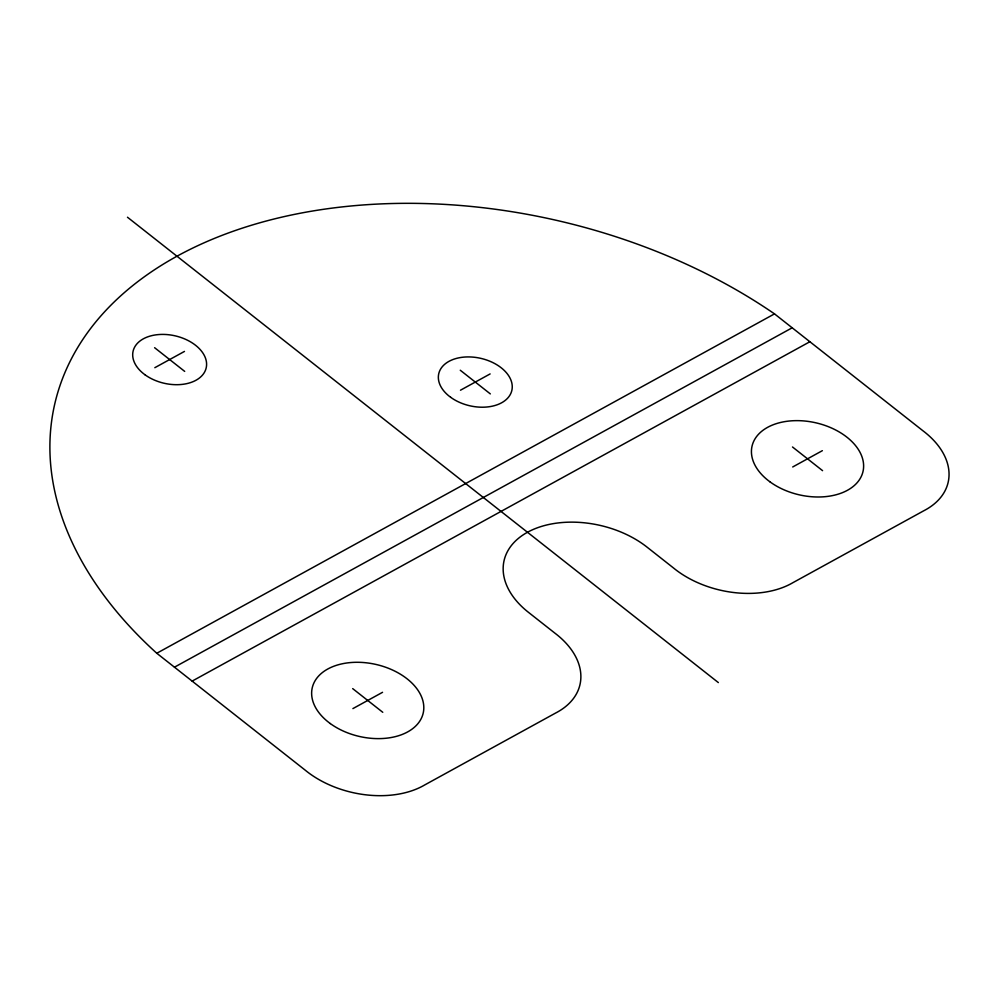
<?xml version="1.0" encoding="UTF-8"?>
<svg xmlns="http://www.w3.org/2000/svg" width="999" height="999" viewBox="0 0 999 999"><rect width="100%" height="100%" fill="white"/><g stroke="black" fill="none" stroke-linecap="round" stroke-linejoin="round"><path stroke-width="1.5" d="M154.82 367.694L184.478 351.411M460.477 390.209L490.134 373.926M156.781 653.259L774.5 313.873L922.964 430.794A83.541 54.258 12.8 0 1 923.813 510.751L792.869 582.692A83.541 54.258 12.8 0 1 673.401 567.894L646.94 547.052A85.702 55.657 12.8 0 0 527.472 532.267A85.702 55.657 12.8 0 0 528.321 612.225L554.795 633.066A83.541 54.258 12.8 0 1 555.644 713.024L424.687 784.964A83.541 54.258 12.8 0 1 305.232 770.179L156.781 653.259A447.802 290.821 12.8 0 1 176.973 256.219A447.802 290.821 12.8 0 1 774.5 313.873M174.463 667.182L792.195 327.797M192.145 681.106L809.877 341.733M352.897 708.603L382.555 692.307M792.707 466.97L822.364 450.674M792.494 446.978L822.577 470.666M460.264 370.229L490.334 393.906M127.472 217.233L718.343 682.579M154.608 347.702L184.69 371.391M352.684 688.611L382.767 712.299M770.104 481.93A56.906 36.951 12.8 0 0 862.424 473.588A56.906 36.951 12.8 0 0 790.084 420.941A56.906 36.951 12.8 0 0 770.104 481.93M330.294 723.563A56.906 36.951 12.8 0 0 422.614 715.222A56.906 36.951 12.8 0 0 350.274 662.587A56.906 36.951 12.8 0 0 330.294 723.563M450.649 397.29A37.487 24.338 12.8 0 0 511.463 391.795A37.487 24.338 12.8 0 0 463.798 357.118A37.487 24.338 12.8 0 0 450.649 397.29M144.992 374.775A37.487 24.338 12.8 0 0 205.806 369.28A37.487 24.338 12.8 0 0 158.154 334.603A37.487 24.338 12.8 0 0 144.992 374.775"/></g></svg>
